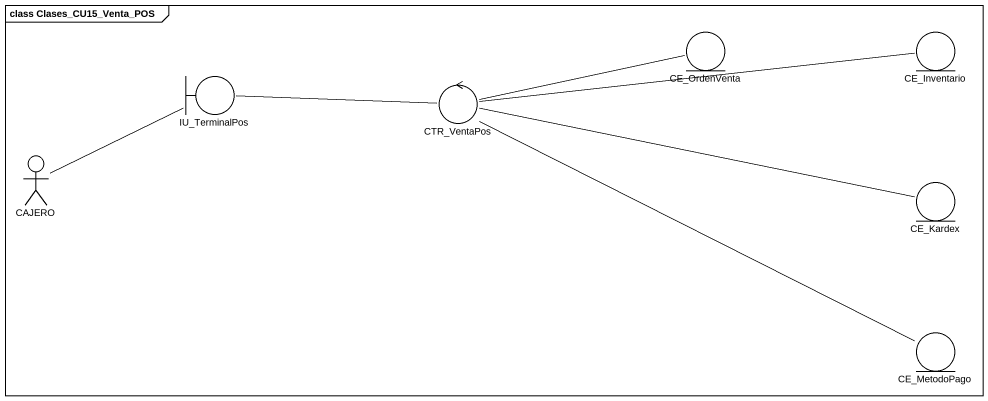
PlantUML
@startuml
mainframe class Clases_CU15_Venta_POS
entity CE_OrdenVenta
entity CE_Inventario
boundary IU_TerminalPos
control CTR_VentaPos
actor CAJERO
entity CE_Kardex
entity CE_MetodoPago
IU_TerminalPos -right- CTR_VentaPos
CTR_VentaPos -right- CE_OrdenVenta
CTR_VentaPos -right- CE_Inventario
CTR_VentaPos -right- CE_Kardex
CTR_VentaPos -right- CE_MetodoPago
CAJERO -right- IU_TerminalPos
@enduml
